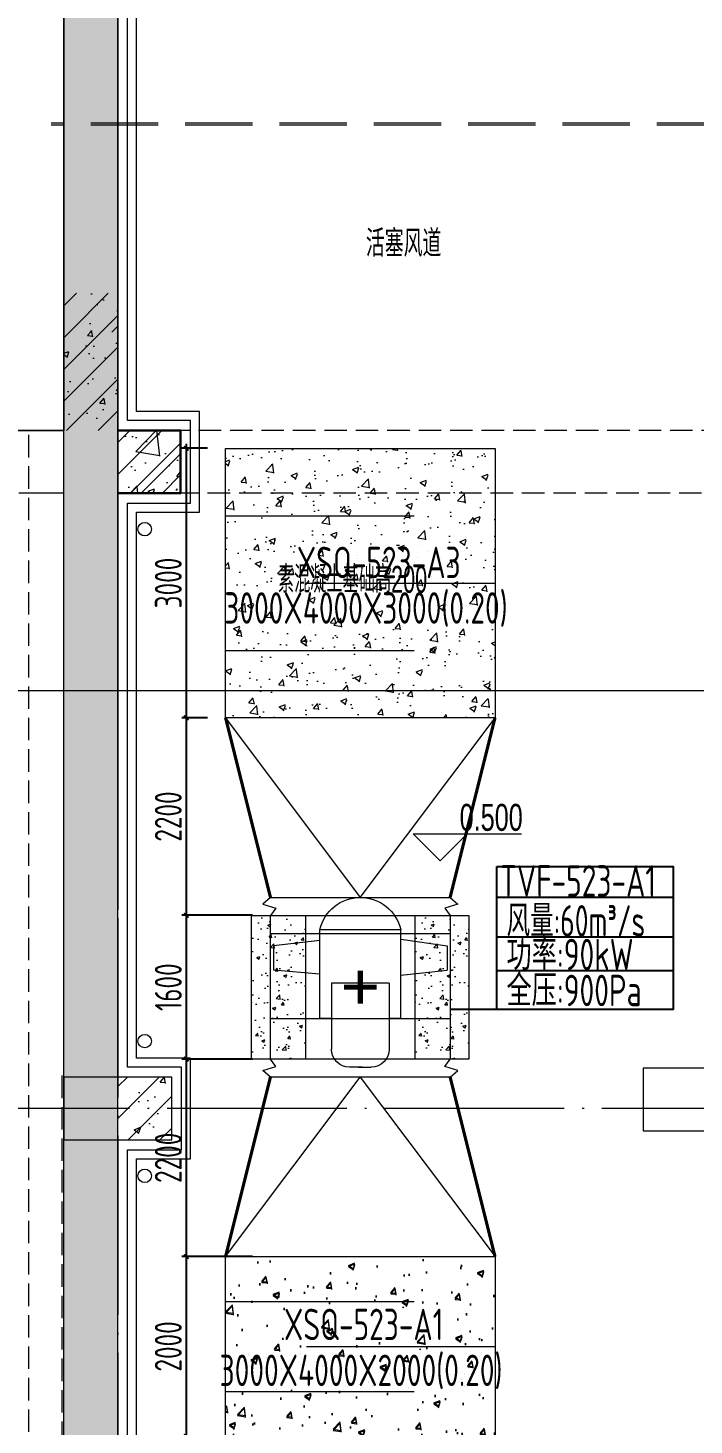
# Model space of a CAD drawing. Extents: x 4 to 13611208, y -605838 to 574722.
# Drawn here: x 13169947 to 13177363, y 196385 to 211941 of the extents above; entities that cross this region are included whole.
import ezdxf
from ezdxf.enums import TextEntityAlignment as Align

# ---------------------------------------------------------------- set-up
doc = ezdxf.new("R2010")
doc.units = 0
doc.header["$LTSCALE"] = 1000
doc.header["$MEASUREMENT"] = 0
doc.linetypes.add('DASH', pattern=[0.35, 0.25, -0.1])
doc.linetypes.add('DOTE', pattern=[2.42, 2, -0.2, 0.02, -0.2])
for name, color, linetype, lineweight in [('1-预埋件', 8, 'Continuous', 5), ('SDF-设备', 1, 'Continuous', 5), ('SDF-风管', 3, 'Continuous', 20), ('建筑底图', 8, 'Continuous', 13)]:
    doc.layers.add(name, color=color, linetype=linetype, lineweight=lineweight)
doc.layers.add('SDF-标注', color=7, linetype='Continuous')
doc.styles.add('67', font='gbenor.shx', dxfattribs={"width": 0.7, "bigfont": 'hztxt.shx'})
doc.styles.add('C', font='HZTXT_E', dxfattribs={"width": 0.7, "bigfont": 'HZTXT'})
doc.styles.add('du', font='gbenor.shx', dxfattribs={"width": 0.8, "bigfont": 'hztxt.shx'})
doc.styles.add('晓游', font='gbenor.shx', dxfattribs={"width": 0.8, "bigfont": 'hztxt.shx'})
doc.dimstyles.new('67', dxfattribs={"dimscale": 100, "dimtxt": 3, "dimasz": 0.5, "dimexe": 0.5, "dimexo": 2, "dimgap": 0.5, "dimtad": 2, "dimdec": 0, "dimrnd": 5, "dimzin": 0, "dimdsep": 46, "dimtxsty": 'du', "dimblk": 'ARCHTICK', "dimcen": 0, "dimdle": 0.5, "dimclrd": 256, "dimclre": 256, "dimclrt": 256, "dimazin": 0, "dimtfac": 1, "dimtdec": 0, "dimtix": 1, "dimtmove": 2, "dimatfit": 3, "dimfxl": 100, "dimtolj": 1, "dimtzin": 0, "dimlwd": -1, "dimlwe": -1, "dimarcsym": 0})
pattern_1 = [(45, (793255.26, 8e-09), (-176.7766953, 176.7766953), []), (50, (793255.26, 8e-09), (717.260183, -62.752135), [75, -825]), (355, (793255.26, 8e-09), (-138.751334, 752.192134), [60, -660]), (100.4514, (793315, -5.2), (578.50938, 689.439542), [63.74019, -701.14211]), (46.1842, (793255.26, 200), (1067.24105, -165.519014), [112.5, -1237.5]), (96.6356, (793344.2, 186.2), (934.662706, 974.11787), [95.61029, -1051.713]), (351.1842, (793255.3, 200), (934.66195, 974.1186), [90, -990]), (21, (793355.26, 150), (596.907052, -402.61889), [75, -825]), (326, (793355.26, 150), (243.31533, 725.150045), [60, -660]), (71.4514, (793405, 116.45), (840.22263, 322.530497), [63.74019, -701.14211]), (37.5, (793255.26, 8e-09), (12.1598553, 332.893854), [0, -652, 0, -670, 0, -662.5]), (7.5, (793255.26, 8e-09), (263.069537, 394.411712), [0, -382, 0, -637, 0, -252.5]), (327.5, (793032.26, 8e-09), (533.822436, -22.554872), [0, -250, 0, -780, 0, -1035]), (317.5, (792932.26, 8e-09), (583.18617, 100.104982), [0, -325, 0, -518, 0, -735])]
pattern_2 = [(50, (793255.26, 8e-09), (717.260183, -62.752135), [75, -825]), (355, (793255.26, 8e-09), (-138.751334, 752.192134), [60, -660]), (100.4514, (793315, -5.2), (578.50938, 689.439542), [63.74019, -701.14211]), (46.1842, (793255.26, 200), (1067.24105, -165.519014), [112.5, -1237.5]), (96.6356, (793344.2, 186.2), (934.662706, 974.11787), [95.61029, -1051.713]), (351.1842, (793255.3, 200), (934.66195, 974.1186), [90, -990]), (21, (793355.26, 150), (596.907052, -402.61889), [75, -825]), (326, (793355.26, 150), (243.31533, 725.150045), [60, -660]), (71.4514, (793405, 116.45), (840.22263, 322.530497), [63.74019, -701.14211]), (37.5, (793255.26, 8e-09), (12.1598553, 332.893854), [0, -652, 0, -670, 0, -662.5]), (7.5, (793255.26, 8e-09), (263.069537, 394.411712), [0, -382, 0, -637, 0, -252.5]), (327.5, (793032.26, 8e-09), (533.822436, -22.554872), [0, -250, 0, -780, 0, -1035]), (317.5, (792932.26, 8e-09), (583.18617, 100.104982), [0, -325, 0, -518, 0, -735])]
pattern_3 = [(45, (-5e-06, 0.001), (-530.330086, 530.330086), []), (50, (-5e-06, 0.001), (2151.78055, -188.2564), [225, -2475]), (355, (-5e-06, 0.001), (-416.254, 2256.5764), [180, -1980]), (100.4514, (179.3, -15.7), (1735.52815, 2068.31863), [191.22057, -2103.42634]), (46.1842, (-5e-06, 600), (3201.72315, -496.55704), [337.5, -3712.5]), (96.6356, (266.8, 558.6), (2803.9881, 2922.3536), [286.8309, -3155.139]), (351.1842, (-5e-06, 600), (2803.9858, 2922.3558), [270, -2970]), (21, (300, 450), (1790.72116, -1207.85667), [225, -2475]), (326, (300, 450), (729.946, 2175.45014), [180, -1980]), (71.4514, (449.2, 349.3), (2520.6679, 967.5915), [191.22057, -2103.42634]), (37.5, (-5e-06, 0.001), (36.479566, 998.68156), [0, -1956, 0, -2010, 0, -1987.5]), (7.5, (-5e-06, 0.001), (789.20861, 1183.235136), [0, -1146, 0, -1911, 0, -757.5]), (327.5, (-669, 0.001), (1601.46731, -67.664615), [0, -750, 0, -2340, 0, -3105]), (317.5, (-969, 0.001), (1749.55851, 300.31495), [0, -975, 0, -1554, 0, -2205])]

# ---------------------------------------------------------------- blocks, each defined once
blk = doc.blocks.new('埋件')
at = {"layer": '1-预埋件', "const_width": 50}
for points in [[(0, -159), (0, 159)], [(-159, 0), (159, 0)]]:
    blk.add_lwpolyline(points, dxfattribs=at)
blk = doc.blocks.new('_FZH')
blk.add_lwpolyline([(-0.5, -0.5), (0.5, -0.5), (0.5, 0.5), (-0.5, 0.5)], close=True)
blk = doc.blocks.new('风机')
at = {"color": 1}
for p, q in [((-1000, 2000), (-1085, 1926)), ((-1085, 1926), (-942, 1882)), ((1000, 2000), (-1000, 2000)), ((-942, 1882), (-1000, 1800)), ((1085, 1926), (942, 1882)), ((942, 1882), (1000, 1800)), ((1000, 2000), (1085, 1926)), ((1000, 1800), (-1000, 1800)), ((-1000, 1800), (-1000, 200)), ((1000, 200), (1000, 1800)), ((1000, 1600), (-1000, 1600)), ((-450, 650), (-450, 1640)), ((-450, 1640), (450, 1640)), ((450, 650), (450, 1640)), ((-450, 1535), (-967, 1461)), ((-967, 1461), (-967, 1191)), ((450, 1522), (967, 1461)), ((967, 1461), (967, 1191)), ((-450, 1136), (-967, 1191)), ((450, 1146), (967, 1191)), ((-321, 1047), (-321, 310)), ((-321, 1047), (321, 1047)), ((321, 1047), (321, 310)), ((1000, 650), (-1000, 650)), ((-450, 650), (-321, 650)), ((321, 650), (450, 650)), ((-1000, 200), (1000, 200)), ((-942, 118), (-1000, 200)), ((942, 118), (1000, 200)), ((-1085, 74), (-942, 118)), ((-1000, 0), (-1085, 74)), ((-1000, 0), (1000, 0)), ((21, 110), (-121, 110)), ((-21, 110), (121, 110)), ((1085, 74), (942, 118)), ((1000, 0), (1085, 74))]:
    blk.add_line(p, q, dxfattribs=at)
for centre, radius, start, end in [((0, 1539), 461, 12.6544, 167.3456), ((-121, 310), 200, 180, 270), ((121, 310), 200, 270, 360)]:
    blk.add_arc(centre, radius, start, end, dxfattribs=at)
blk = doc.blocks.new('消声器(标准)')
at = {"color": 1}
for p, q in [((1000, 750), (300, 750)), ((700, 500), (0, 500)), ((1000, 250), (300, 250))]:
    blk.add_line(p, q, dxfattribs=at)
blk.add_lwpolyline([(0, 0), (1000, 0), (1000, 1000), (0, 1000)], close=True, dxfattribs=at)
at = {"color": 1, "style": '67', "width": 0.8, "flags": 1}
blk.add_attdef('1', (1000, 500), '', height=300, dxfattribs=at)
blk = doc.blocks.new('A$C236A5DBC')
at = {"layer": 'SDF-风管'}
for p, q in [((-1500, 2000), (0, 0)), ((0, 0), (1500, 2000))]:
    blk.add_line(p, q, dxfattribs=at)
at = {"layer": 'SDF-风管', "const_width": 35}
for points in [[(-1000, 0), (-1500, 2000)], [(1500, 2000), (1000, 0)], [(-1500, -4000), (-1000, -2000)], [(1500, -4000), (1000, -2000)]]:
    blk.add_lwpolyline(points, dxfattribs=at)
at = {"layer": 'SDF-风管'}
blk.add_lwpolyline([(-1500, -4000), (0, -2000), (1500, -4000)], dxfattribs=at)
at = {"layer": 'SDF-设备', "color": 1, "lineweight": -2, "xscale": -2.999999999999999, "rotation": 359.9999999999999}
for p, yscale in [((1500, 2000), 3), ((1500, -6000), 1.999999999999999)]:
    blk.add_blockref('消声器(标准)', p, dxfattribs=dict(at, yscale=yscale))
at = {"layer": 'SDF-设备', "color": 1, "xscale": -1, "rotation": 359.9999999999999}
blk.add_blockref('风机', (0, -2000), dxfattribs=at)
blk = doc.blocks.new('_ArchTick')
at = {"color": 0, "linetype": 'ByBlock', "const_width": 0.4}
blk.add_lwpolyline([(-0.5, -0.5), (0.5, 0.5)], dxfattribs=at)
blk = doc.blocks.new('*D344')
at = {"layer": 'SDF-标注', "transparency": 16777216}
for p, q in [((13171947, 207260), (13171660, 207260)), ((13171710, 207310), (13171710, 204210)), ((13171947, 204260), (13171660, 204260))]:
    blk.add_line(p, q, dxfattribs=at)
at = {"layer": 'SDF-标注', "transparency": 16777216, "xscale": 50, "yscale": 50, "zscale": 50}
for p, rotation in [((13171710, 207260), 90), ((13171710, 204260), 270)]:
    blk.add_blockref('_ArchTick', p, dxfattribs=dict(at, rotation=rotation))
at = {"layer": 'SDF-标注', "transparency": 16777216, "insert": (13171510, 205760), "char_height": 300, "attachment_point": 5, "rotation": 90, "style": 'du'}
blk.add_mtext('\\A1;3000', dxfattribs=at)
blk = doc.blocks.new('*D345')
at = {"layer": 'SDF-标注', "transparency": 16777216}
for p, q in [((13171947, 204260), (13171660, 204260)), ((13171710, 204310), (13171710, 202010)), ((13172447, 202060), (13171660, 202060))]:
    blk.add_line(p, q, dxfattribs=at)
at = {"layer": 'SDF-标注', "transparency": 16777216, "xscale": 50, "yscale": 50, "zscale": 50}
for p, rotation in [((13171710, 204260), 90), ((13171710, 202060), 270)]:
    blk.add_blockref('_ArchTick', p, dxfattribs=dict(at, rotation=rotation))
at = {"layer": 'SDF-标注', "transparency": 16777216, "insert": (13171510, 203160), "char_height": 300, "attachment_point": 5, "rotation": 90, "style": 'du'}
blk.add_mtext('\\A1;2200', dxfattribs=at)
blk = doc.blocks.new('*D346')
at = {"layer": 'SDF-标注', "transparency": 16777216}
for p, q in [((13171710, 202110), (13171710, 200410)), ((13172447, 202060), (13171660, 202060)), ((13172447, 200460), (13171660, 200460))]:
    blk.add_line(p, q, dxfattribs=at)
at = {"layer": 'SDF-标注', "transparency": 16777216, "xscale": 50, "yscale": 50, "zscale": 50}
for p, rotation in [((13171710, 202060), 90), ((13171710, 200460), 270)]:
    blk.add_blockref('_ArchTick', p, dxfattribs=dict(at, rotation=rotation))
at = {"layer": 'SDF-标注', "transparency": 16777216, "insert": (13171510, 201260), "char_height": 300, "attachment_point": 5, "rotation": 90, "style": 'du'}
blk.add_mtext('\\A1;1600', dxfattribs=at)
blk = doc.blocks.new('*D347')
at = {"layer": 'SDF-标注', "transparency": 16777216}
for p, q in [((13172447, 200460), (13171660, 200460)), ((13171710, 200510), (13171710, 198210)), ((13172447, 198260), (13171660, 198260))]:
    blk.add_line(p, q, dxfattribs=at)
at = {"layer": 'SDF-标注', "transparency": 16777216, "xscale": 50, "yscale": 50, "zscale": 50}
for p, rotation in [((13171710, 200460), 90), ((13171710, 198260), 270)]:
    blk.add_blockref('_ArchTick', p, dxfattribs=dict(at, rotation=rotation))
at = {"layer": 'SDF-标注', "transparency": 16777216, "insert": (13171510, 199360), "char_height": 300, "attachment_point": 5, "rotation": 90, "style": 'du'}
blk.add_mtext('\\A1;2200', dxfattribs=at)
blk = doc.blocks.new('*D348')
at = {"layer": 'SDF-标注', "transparency": 16777216}
for p, q in [((13171947, 198260), (13171660, 198260)), ((13171710, 198310), (13171710, 196210)), ((13171947, 196260), (13171660, 196260))]:
    blk.add_line(p, q, dxfattribs=at)
at = {"layer": 'SDF-标注', "transparency": 16777216, "xscale": 50, "yscale": 50, "zscale": 50}
for p, rotation in [((13171710, 198260), 90), ((13171710, 196260), 270)]:
    blk.add_blockref('_ArchTick', p, dxfattribs=dict(at, rotation=rotation))
at = {"layer": 'SDF-标注', "transparency": 16777216, "insert": (13171510, 197260), "char_height": 300, "attachment_point": 5, "rotation": 90, "style": 'du'}
blk.add_mtext('\\A1;2000', dxfattribs=at)

msp = doc.modelspace()

# ---------------------------------------------------------------- hatches: boundary and pattern name
at = {"layer": '建筑底图'}
h = msp.add_hatch(dxfattribs=at)
h.set_pattern_fill('钢筋混凝土', color=8, scale=100, style=0)
h.set_pattern_definition([(45, (-201772.26, -568125), (-176.7766953, 176.7766953), []), (50, (-201772.26, -568125), (717.260183, -62.752135), [75, -825]), (355, (-201772.26, -568125), (-138.751334, 752.192134), [60, -660]), (100.4514, (-201712.5, -568130.2), (578.50938, 689.439542), [63.74019, -701.142112]), (46.1842, (-201772.3, -567925), (1067.24105, -165.519014), [112.5, -1237.5]), (96.6356, (-201683.3, -567938.8), (934.662706, 974.11787), [95.61029, -1051.713]), (351.1842, (-201772.3, -567925), (934.661945, 974.1186), [90, -990]), (21, (-201672.26, -567975), (596.907052, -402.61889), [75, -825]), (326, (-201672.26, -567975), (243.31533, 725.150045), [60, -660]), (71.4514, (-201622.5, -568008.55), (840.22263, 322.530497), [63.74019, -701.142112]), (37.5, (-201772.26, -568125), (12.1598553, 332.893854), [0, -652, 0, -670, 0, -662.5]), (7.5, (-201772.26, -568125), (263.069537, 394.411712), [0, -382, 0, -637, 0, -252.5]), (327.5, (-201995.26, -568125), (533.822436, -22.554872), [0, -250, 0, -780, 0, -1035]), (317.5, (-202095.26, -568125), (583.18617, 100.104982), [0, -325, 0, -518, 0, -735])])
h.paths.add_polyline_path([(13172397.4, 213609.6), (13170947.4, 213609.6), (13170947.4, 217509.5), (13165697.4, 217509.5), (13165697.4, 223159.5), (13175897.3, 223159.5), (13175897.3, 216909.5), (13178797.4, 216909.5), (13178797.4, 213609.6), (13177397.4, 213609.6), (13177397.4, 213109.6), (13178797.4, 213109.6), (13178797.4, 212909.6), (13179297.4, 212909.6), (13179297.4, 214259.6), (13180297.4, 214259.6), (13180297.4, 214759.6), (13179297.4, 214759.6), (13179297.4, 217509.5), (13176397.3, 217509.5), (13176397.3, 223159.5), (13186397.3, 223159.5), (13186397.3, 214759.6), (13185297.4, 214759.6), (13185297.4, 214259.6), (13190097.4, 214259.6), (13190097.4, 214759.6), (13186897.3, 214759.6), (13186897.3, 223159.5), (13191797.4, 223159.5), (13191797.4, 214759.6), (13191297.4, 214759.6), (13191297.4, 214259.6), (13191797.4, 214259.6), (13191797.4, 206759.5), (13195093.5, 206759.5), (13195093.5, 207459.5), (13192397.4, 207459.5), (13192397.4, 223759.5), (13165097.4, 223759.5), (13165097.4, 216909.5), (13170347.4, 216909.5), (13170347.4, 202646.5), (13170947.4, 202646.5), (13170947.4, 213109.6), (13172397.4, 213109.6)])
h.paths.add_polyline_path([(13179297.4, 211459.6), (13180097.4, 211459.6), (13180097.4, 211759.6), (13179297.4, 211759.6), (13179297.4, 211909.6), (13178797.4, 211909.6), (13178797.4, 206759.5), (13179697.4, 206759.5), (13179697.4, 207059.5), (13179297.4, 207059.5)], flags=17)
h = msp.add_hatch(dxfattribs=at)
h.set_pattern_fill('钢筋混凝土', color=256, scale=100, style=0)
h.set_pattern_definition(pattern_1)
h.paths.add_polyline_path([(13170947.4, 208986), (13170347.4, 208986), (13170347.4, 208552.5), (13170947.4, 208552.5)])
at = {"layer": '建筑底图', "ltscale": 3}
h = msp.add_hatch(dxfattribs=at)
h.set_pattern_fill('钢筋混凝土', color=256, scale=300, style=0)
h.set_pattern_definition(pattern_3)
h.paths.add_polyline_path([(13170947.4, 208986), (13170347.4, 208986), (13170347.4, 208552.5), (13170947.4, 208552.5)])
at = {"layer": '建筑底图'}
h = msp.add_hatch(dxfattribs=at)
h.set_pattern_fill('钢筋混凝土', color=256, scale=100, style=0)
h.set_pattern_definition(pattern_1)
h.paths.add_polyline_path([(13170947.4, 208552.5), (13170347.4, 208552.5), (13170347.4, 207459.5), (13170947.4, 207459.5)])
h = msp.add_hatch(dxfattribs=at)
h.set_pattern_fill('钢筋混凝土', color=256, scale=100, style=0)
h.set_pattern_definition(pattern_1)
h.paths.add_polyline_path([(13170347.4, 181959.5), (13170947.4, 181959.5), (13170947.4, 207459.5), (13170347.4, 207459.5)])
h = msp.add_hatch(dxfattribs=at)
h.set_pattern_fill('钢筋混凝土', color=256, scale=100, style=0)
h.set_pattern_definition(pattern_1)
h.paths.add_polyline_path([(13171647.4, 207459.5), (13170947.4, 207459.5), (13170947.4, 206759.5), (13171647.4, 206759.5)])
at = {"layer": '建筑底图', "ltscale": 3}
h = msp.add_hatch(dxfattribs=at)
h.set_pattern_fill('钢筋混凝土', color=256, scale=300, style=0)
h.set_pattern_definition(pattern_3)
h.paths.add_polyline_path([(13171647.4, 207459.5), (13170947.4, 207459.5), (13170947.4, 206759.5), (13171647.4, 206759.5)])
at = {"layer": '建筑底图'}
h = msp.add_hatch(dxfattribs=at)
h.set_pattern_fill('混凝土', color=256, scale=100, style=0)
h.set_pattern_definition(pattern_2)
h.paths.add_polyline_path([(13175147.4, 204259.5), (13172147.4, 204259.5), (13172147.4, 207259.5), (13175147.4, 207259.5)])
h = msp.add_hatch(dxfattribs=at)
h.set_pattern_fill('混凝土', color=256, scale=100, style=0)
h.set_pattern_definition([(50, (-201772.26, -568125), (717.260183, -62.752135), [75, -825]), (355, (-201772.26, -568125), (-138.751334, 752.192134), [60, -660]), (100.4514, (-201712.5, -568130.2), (578.50938, 689.439542), [63.74019, -701.142112]), (46.1842, (-201772.3, -567925), (1067.24105, -165.519014), [112.5, -1237.5]), (96.6356, (-201683.3, -567938.8), (934.662706, 974.11787), [95.61029, -1051.713]), (351.1842, (-201772.3, -567925), (934.661945, 974.1186), [90, -990]), (21, (-201672.26, -567975), (596.907052, -402.61889), [75, -825]), (326, (-201672.26, -567975), (243.31533, 725.150045), [60, -660]), (71.4514, (-201622.5, -568008.55), (840.22263, 322.530497), [63.74019, -701.142112]), (37.5, (-201772.26, -568125), (12.1598553, 332.893854), [0, -652, 0, -670, 0, -662.5]), (7.5, (-201772.26, -568125), (263.069537, 394.411712), [0, -382, 0, -637, 0, -252.5]), (327.5, (-201995.26, -568125), (533.822436, -22.554872), [0, -250, 0, -780, 0, -1035]), (317.5, (-202095.26, -568125), (583.18617, 100.104982), [0, -325, 0, -518, 0, -735])])
h.paths.add_polyline_path([(13175147.4, 204259.5), (13172147.4, 204259.5), (13172147.4, 207259.5), (13175147.4, 207259.5)])
h = msp.add_hatch(dxfattribs=at)
h.set_pattern_fill('AR-CONC', color=256, scale=50, style=0)
h.set_pattern_definition([(50, (8464884.87, 171880.02), (358.630091, -31.376067), [37.5, -412.5]), (355, (8464884.87, 171880), (-69.375667, 376.096067), [30, -330]), (100.4514, (8464914.75, 171877.4), (289.25469, 344.71977), [31.870095, -350.571056]), (46.1842, (8464884.87, 171980), (533.620524, -82.759507), [56.25, -618.75]), (96.6356, (8464929.33, 171973.1), (467.33135, 487.058935), [47.805144, -525.8565]), (351.1842, (8464884.87, 171980), (467.33097, 487.0593), [45, -495]), (21, (8464934.87, 171955.02), (298.453526, -201.309445), [37.5, -412.5]), (326, (8464934.87, 171955), (121.657666, 362.575023), [30, -330]), (71.4514, (8464959.74, 171938.24), (420.111314, 161.265248), [31.870095, -350.571056]), (37.5, (8464884.87, 171880.02), (6.0799277, 166.446927), [0, -326, 0, -335, 0, -331.25]), (7.5, (8464884.87, 171880.02), (131.534769, 197.205856), [0, -191, 0, -318.5, 0, -126.25]), (327.5, (8464773.37, 171880.02), (266.911218, -11.277436), [0, -125, 0, -390, 0, -517.5]), (317.5, (8464723.37, 171880.02), (291.593085, 50.052491), [0, -162.5, 0, -259, 0, -367.5])])
h.paths.add_polyline_path([(13173037.4, 202059.5), (13173037.4, 200459.5), (13172437.4, 200459.5), (13172437.4, 202059.5)])
h = msp.add_hatch(dxfattribs=at)
h.set_pattern_fill('AR-CONC', color=256, scale=50, style=0)
h.set_pattern_definition([(50, (8466704.87, 171880.02), (358.630091, -31.376067), [37.5, -412.5]), (355, (8466704.87, 171880), (-69.375667, 376.096067), [30, -330]), (100.4514, (8466734.75, 171877.4), (289.25469, 344.71977), [31.870095, -350.571056]), (46.1842, (8466704.87, 171980), (533.620524, -82.759507), [56.25, -618.75]), (96.6356, (8466749.33, 171973.1), (467.33135, 487.058935), [47.805144, -525.8565]), (351.1842, (8466704.87, 171980), (467.33097, 487.0593), [45, -495]), (21, (8466754.87, 171955.02), (298.453526, -201.309445), [37.5, -412.5]), (326, (8466754.87, 171955), (121.657666, 362.575023), [30, -330]), (71.4514, (8466779.74, 171938.24), (420.111314, 161.265248), [31.870095, -350.571056]), (37.5, (8466704.87, 171880.02), (6.0799277, 166.446927), [0, -326, 0, -335, 0, -331.25]), (7.5, (8466704.87, 171880.02), (131.534769, 197.205856), [0, -191, 0, -318.5, 0, -126.25]), (327.5, (8466593.37, 171880.02), (266.911218, -11.277436), [0, -125, 0, -390, 0, -517.5]), (317.5, (8466543.37, 171880.02), (291.593085, 50.052491), [0, -162.5, 0, -259, 0, -367.5])])
h.paths.add_polyline_path([(13174857.4, 202059.5), (13174857.4, 200459.5), (13174257.4, 200459.5), (13174257.4, 202059.5)])
h = msp.add_hatch(dxfattribs=at)
h.set_pattern_fill('钢筋混凝土', color=256, scale=100, style=0)
h.set_pattern_definition([(45, (793255.26, -100), (-176.7766953, 176.7766953), []), (50, (793255.26, -100), (717.260183, -62.752135), [75, -825]), (355, (793255.26, -100), (-138.751334, 752.192134), [60, -660]), (100.4514, (793315, -105.2), (578.50938, 689.439542), [63.74019, -701.14211]), (46.1842, (793255.26, 100), (1067.24105, -165.519014), [112.5, -1237.5]), (96.6356, (793344.2, 86.2), (934.662706, 974.11787), [95.61029, -1051.713]), (351.1842, (793255.3, 100), (934.66195, 974.1186), [90, -990]), (21, (793355.26, 50), (596.907052, -402.61889), [75, -825]), (326, (793355.26, 50), (243.31533, 725.150045), [60, -660]), (71.4514, (793405, 16.45), (840.22263, 322.530497), [63.74019, -701.14211]), (37.5, (793255.26, -100), (12.1598553, 332.893854), [0, -652, 0, -670, 0, -662.5]), (7.5, (793255.26, -100), (263.069537, 394.411712), [0, -382, 0, -637, 0, -252.5]), (327.5, (793032.26, -100), (533.822436, -22.554872), [0, -250, 0, -780, 0, -1035]), (317.5, (792932.26, -100), (583.18617, 100.104982), [0, -325, 0, -518, 0, -735])])
h.paths.add_polyline_path([(13171547.4, 200259.5), (13170947.4, 200259.5), (13170947.4, 199909.5), (13171547.4, 199909.5)])
h.paths.add_polyline_path([(13171547.4, 199909.5), (13170947.4, 199909.5), (13170947.4, 199559.5), (13171547.4, 199559.5)])
h = msp.add_hatch(dxfattribs=at)
h.set_pattern_fill('混凝土', color=256, scale=100, style=0)
h.set_pattern_definition([(50, (793255.26, -12), (717.260183, -62.752135), [75, -825]), (355, (793255.26, -12), (-138.751334, 752.192134), [60, -660]), (100.4514, (793315, -17.2), (578.50938, 689.439542), [63.74019, -701.14211]), (46.1842, (793255.26, 188), (1067.24105, -165.519014), [112.5, -1237.5]), (96.6356, (793344.2, 174.2), (934.662706, 974.11787), [95.61029, -1051.713]), (351.1842, (793255.3, 188), (934.66195, 974.1186), [90, -990]), (21, (793355.26, 138), (596.907052, -402.61889), [75, -825]), (326, (793355.26, 138), (243.31533, 725.150045), [60, -660]), (71.4514, (793405, 104.45), (840.22263, 322.530497), [63.74019, -701.14211]), (37.5, (793255.26, -12), (12.1598553, 332.893854), [0, -652, 0, -670, 0, -662.5]), (7.5, (793255.26, -12), (263.069537, 394.411712), [0, -382, 0, -637, 0, -252.5]), (327.5, (793032.26, -12), (533.822436, -22.554872), [0, -250, 0, -780, 0, -1035]), (317.5, (792932.26, -12), (583.18617, 100.104982), [0, -325, 0, -518, 0, -735])])
h.paths.add_polyline_path([(13175147.4, 196259.5), (13172147.4, 196259.5), (13172147.4, 198259.5), (13175147.4, 198259.5)])
h = msp.add_hatch(dxfattribs=at)
h.set_pattern_fill('混凝土', color=256, scale=100, style=0)
h.set_pattern_definition(pattern_2)
h.paths.add_polyline_path([(13175147.4, 196259.5), (13172147.4, 196259.5), (13172147.4, 198259.5), (13175147.4, 198259.5)])

# ---------------------------------------------------------------- linework, layer by layer
at = {"layer": 'SDF-标注'}
for p, q in [((13175167.4, 202263.3), (13177132, 202263.3)), ((13175167.4, 201819.3), (13177132, 201819.3)), ((13175167.4, 201444.2), (13177132, 201444.2)), ((13175736.9, 201012.9), (13174647.4, 201012.9))]:
    msp.add_line(p, q, dxfattribs=at)
msp.add_lwpolyline([(13175167.4, 202603), (13177132, 202603), (13177132, 201012.9), (13175167.4, 201012.9)], close=True, dxfattribs=at)
at = {"layer": '建筑底图', "linetype": 'DOTE'}
for p, q in [((13170947.4, 224559.5), (13170947.4, 202122)), ((13170947.4, 211710.3), (13170947.4, 176862.5))]:
    msp.add_line(p, q, dxfattribs=at)
at = {"layer": '建筑底图'}
for p, q in [((13170347.4, 202646.5), (13170347.4, 216909.5)), ((13170947.4, 202646.5), (13170947.4, 213109.6)), ((13171057.4, 207569.5), (13171057.4, 213109.6)), ((13171157.4, 207669.5), (13171157.4, 213109.6)), ((13170347.4, 181959.5), (13170347.4, 211113.3)), ((13170947.4, 207459.5), (13170947.4, 211113.3)), ((13171057.4, 207569.5), (13171057.4, 211113.3)), ((13171157.4, 207669.5), (13171157.4, 211113.3)), ((13171757.4, 207569.5), (13171057.4, 207569.5)), ((13171757.4, 207569.5), (13171057.4, 207569.5)), ((13171857.4, 207669.5), (13171157.4, 207669.5)), ((13171857.4, 207669.5), (13171157.4, 207669.5)), ((13171757.4, 206649.5), (13171757.4, 207569.5)), ((13171757.4, 206649.5), (13171757.4, 207569.5)), ((13171857.4, 206549.5), (13171857.4, 207669.5)), ((13171857.4, 206549.5), (13171857.4, 207669.5)), ((13168947.4, 207459.5), (13170347.4, 207459.5)), ((13170947.4, 200159.5), (13170947.4, 206759.5)), ((13171057.4, 200369.5), (13171057.4, 206649.5)), ((13171057.4, 206649.5), (13171757.4, 206649.5)), ((13171347.4, 206649.5), (13171757.4, 206649.5)), ((13171157.4, 200469.5), (13171157.4, 206549.5)), ((13171157.4, 206549.5), (13171857.4, 206549.5)), ((13171447.4, 206549.5), (13171857.4, 206549.5)), ((13171057.4, 202646.5), (13171057.4, 206159.5)), ((13171157.4, 202646.5), (13171157.4, 206059.5)), ((13174535.6, 202668), (13174235.6, 202968)), ((13174235.6, 202968), (13175441.6, 202968)), ((13174535.6, 202668), (13174835.6, 202968)), ((13171657.4, 200369.5), (13171057.4, 200369.5)), ((13171757.4, 200469.5), (13171157.4, 200469.5)), ((13171657.4, 199449.5), (13171657.4, 200369.5)), ((13171757.4, 199349.5), (13171757.4, 200469.5)), ((13170947.4, 195059.5), (13170947.4, 200159.5)), ((13171057.4, 195059.5), (13171057.4, 199449.5)), ((13171057.4, 199449.5), (13171657.4, 199449.5)), ((13171157.4, 195059.5), (13171157.4, 199349.5)), ((13171157.4, 199349.5), (13171757.4, 199349.5))]:
    msp.add_line(p, q, dxfattribs=at)
at = {"layer": '建筑底图', "color": 8, "linetype": 'DASH', "ltscale": 3}
for p, q in [((13192397.4, 210879.5), (13170207.1, 210879.5)), ((13192397.4, 210859.5), (13170207.1, 210859.5))]:
    msp.add_line(p, q, dxfattribs=at)
at = {"layer": '建筑底图', "linetype": 'DASH'}
for p, q in [((13169957.4, 181959.5), (13169957.4, 207459.5)), ((13170322.8, 200274.8), (13170322.8, 194109.5))]:
    msp.add_line(p, q, dxfattribs=at)
at = {"layer": '建筑底图', "color": 8, "linetype": 'DASH'}
for p, q in [((13192397.4, 207459.5), (13170947.4, 207459.5)), ((13191797.4, 206759.5), (13170947.4, 206759.5))]:
    msp.add_line(p, q, dxfattribs=at)
at = {"layer": '建筑底图', "linetype": 'DASH', "ltscale": 2}
msp.add_line((13170347.4, 206759.5), (13167747.4, 206759.5), dxfattribs=at)
at = {"layer": '建筑底图', "color": 8, "linetype": 'DOTE'}
for p, q in [((13474197.4, 204559.5), (13119297.4, 204559.5)), ((13196495.5, 204559.5), (13164495.5, 204559.5)), ((13233997.8, 199909.5), (13119297.4, 199909.5))]:
    msp.add_line(p, q, dxfattribs=at)
at = {"layer": '建筑底图', "color": 8}
msp.add_lwpolyline([(13165097.4, 216909.5), (13170347.4, 216909.5), (13170347.4, 207459.5), (13168947.4, 207459.5)], dxfattribs=at)
at = {"layer": '建筑底图', "lineweight": 30}
msp.add_lwpolyline([(13170947.4, 207459.5), (13171647.4, 207459.5), (13171647.4, 206759.5), (13170947.4, 206759.5)], dxfattribs=at)
at = {"layer": '建筑底图'}
for points in [[(13175147.4, 204259.5), (13172147.4, 204259.5), (13172147.4, 207259.5), (13175147.4, 207259.5)], [(13175147.4, 204259.5), (13172147.4, 204259.5), (13172147.4, 207259.5), (13175147.4, 207259.5)], [(13173037.4, 202059.5), (13173037.4, 200459.5), (13172437.4, 200459.5), (13172437.4, 202059.5)], [(13174857.4, 202059.5), (13174857.4, 200459.5), (13174257.4, 200459.5), (13174257.4, 202059.5)], [(13175147.4, 196259.5), (13172147.4, 196259.5), (13172147.4, 198259.5), (13175147.4, 198259.5)]]:
    msp.add_lwpolyline(points, close=True, dxfattribs=at)
for centre in [(13171247.4, 206359.5), (13171247.4, 200659.5), (13171247.4, 199159.5)]:
    msp.add_circle(centre, 75, dxfattribs=at)

# ---------------------------------------------------------------- block references
at = {"layer": 'SDF-设备'}
msp.add_blockref('A$C236A5DBC', (13173647.4, 202259.5), dxfattribs=at)
at = {"layer": '建筑底图', "xscale": -1.151999999899417, "yscale": 1.151999999899417, "zscale": 1.151999999899417}
msp.add_blockref('埋件', (13173647.4, 201259.5), dxfattribs=at)
at = {"layer": '建筑底图', "lineweight": 30, "xscale": 1200, "yscale": 700, "zscale": 700, "rotation": 180}
for p in [(13170947.4, 199909.5), (13177397.4, 200009.5)]:
    msp.add_blockref('_FZH', p, dxfattribs=at)

# ---------------------------------------------------------------- texts
at = {"layer": 'SDF-标注'}
for s, style, width, p in [('XSQ-523-A3', '晓游', 0.8, (13172940.7, 205814.1)), ('TVF-523-A1', '晓游', 0.8, (13175203, 202267.7, 0)), ('风量:60m³/s', '67', 0.75, (13175275, 201823.7, 0)), ('功率:90kW', '晓游', 0.8, (13175275, 201448.5, 0)), ('全压:900Pa', '晓游', 0.8, (13175275, 201048.5, 0)), ('XSQ-523-A1', '晓游', 0.8, (13172797.4, 197330))]:
    msp.add_text(s, height=350, dxfattribs=dict(at, style=style, width=width)).set_placement(p)
at = {"layer": 'SDF-标注', "style": '晓游', "width": 0.8}
for s, p in [('3000X4000X3000(0.20)', (13173710.8, 205483.4, 0.2)), ('3000X4000X2000(0.20)', (13173655.7, 196994.9, 0.2))]:
    msp.add_text(s, height=350, dxfattribs=at).set_placement(p, align=Align.MIDDLE)
at = {"layer": '建筑底图', "style": 'C'}
for s, width, p in [('活塞风道', 0.7, (13173709.7, 209391.7)), ('素混凝土基础高200', 0.6, (13172730.1, 205651)), ('0.500', 0.7, (13174753.3, 203001))]:
    msp.add_text(s, height=300, dxfattribs=dict(at, width=width)).set_placement(p)

# ---------------------------------------------------------------- dimensions: what is measured, and where the dimension line sits
at = {"layer": 'SDF-标注'}
for base, p1, p2, picture, middle in [((13171710.2, 204259.5), (13172147.4, 207259.5), (13172147.4, 204259.5), '*D344', (13171510.2, 205759.5)), ((13171710.2, 202059.5), (13172147.4, 204259.5), (13172647.4, 202059.5), '*D345', (13171510.2, 203159.5)), ((13171710.2, 200459.5), (13172647.4, 202059.5), (13172647.4, 200459.5), '*D346', (13171510.2, 201259.5)), ((13171710.2, 198259.5), (13172647.4, 200459.5), (13172647.4, 198259.5), '*D347', (13171510.2, 199359.5)), ((13171710.2, 196259.5), (13172147.4, 198259.5), (13172147.4, 196259.5), '*D348', (13171510.2, 197259.5))]:
    dim = msp.add_linear_dim(base=base, p1=p1, p2=p2, angle=90, dimstyle='67', dxfattribs=at)
    dim.commit()
    dim.dimension.update_dxf_attribs({"geometry": picture, "text_midpoint": middle})

doc.saveas('drawing.dxf')
